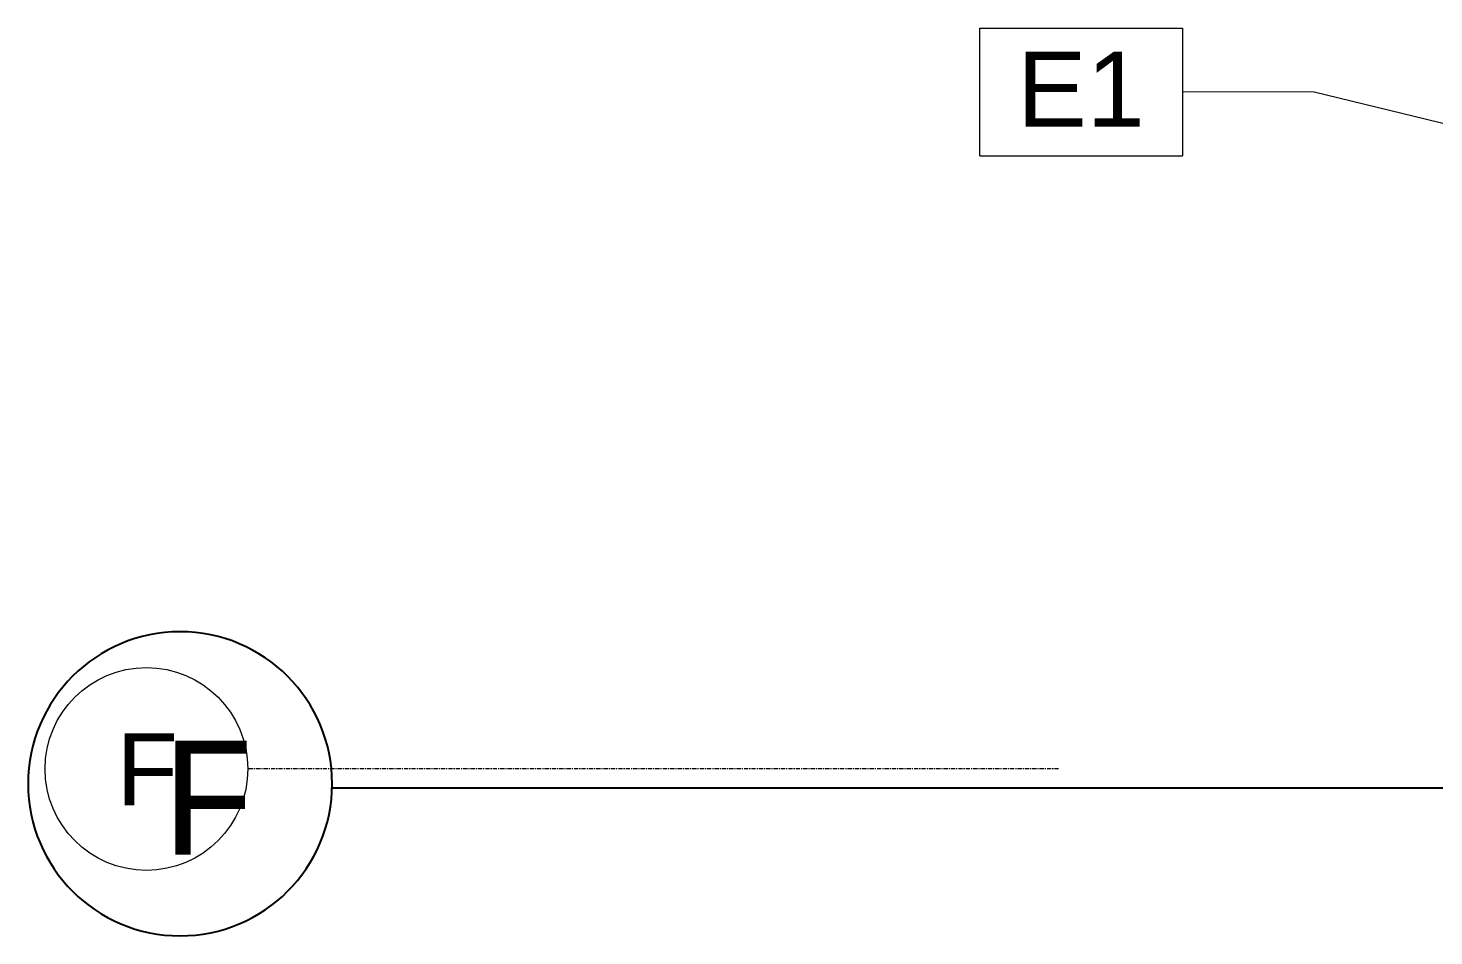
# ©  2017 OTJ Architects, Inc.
# Model space of a CAD drawing. Header units: inches. Extents: x 25273 to 28081, y 11840 to 13753.
# Drawn here: x 25328.9 to 25495.3, y 12106.1 to 12213.6 of the extents above; entities that cross this region are included whole.
import ezdxf
from ezdxf.xclip import XClip

# ---------------------------------------------------------------- set-up
doc = ezdxf.new("R2010")
doc.units = ezdxf.units.IN
doc.header["$MEASUREMENT"] = 0
doc.header["$XCLIPFRAME"] = 2
for name, pattern in [('L1$0$Plaza America BA02$0$DASHDOT', [1, 0.5, -0.25, 0, -0.25]), ('L1$0$SAG 02ATL Ste230PHII$0$CENTER2', [1.125, 0.75, -0.125, 0.125, -0.125]), ('X1$0$Grid Line 1_2_', [0.875, 0.5, -0.125, 0.125, -0.125])]:
    doc.linetypes.add(name, pattern=pattern)
doc.layers.add('L1$0$Plaza America BA02$0$14', color=5, linetype='L1$0$Plaza America BA02$0$DASHDOT')
doc.layers.add('L1$0$SAG 02ATL Ste230PHII$0$A-Column grid', color=252, linetype='L1$0$SAG 02ATL Ste230PHII$0$CENTER2')
for name, color, linetype, lineweight in [('X1$0$A-ANNO-KEYN', 231, 'Continuous', 9), ('X1$0$Plaza America_Tower 1_2nd Floor -REVIT_dwg', 8, 'Continuous', 9), ('X1$0$S-GRID', 1, 'Continuous', 9), ('X1$0$S-GRID-IDEN', 1, 'Continuous', 9)]:
    doc.layers.add(name, color=color, linetype=linetype, lineweight=lineweight)
doc.styles.add('L1$0$Plaza America BA02$0$MONOTXT', font='MONOTXT', dxfattribs={"height": 0.2})
doc.styles.add('X1$0$Arial', font='arial.ttf', dxfattribs={"height": 8.851796})
doc.styles.add('X1$0$Swis721 Lt BT', font='swissl.ttf', dxfattribs={"height": 8.514638})

# ---------------------------------------------------------------- blocks, each defined once
blk = doc.blocks.new('L1')
at = {"layer": 'L1$0$Plaza America BA02$0$14', "linetype": 'Continuous'}
blk.add_ellipse((25346.9, 12124.13), major_axis=(18, 0), ratio=0.99964, start_param=0, end_param=6.283175, dxfattribs=at)
at = {"layer": 'L1$0$SAG 02ATL Ste230PHII$0$A-Column grid', "linetype": 'Continuous'}
blk.add_line((25364.9, 12123.67), (25627.43, 12123.67), dxfattribs=at)
at = {"layer": 'L1$0$Plaza America BA02$0$14', "linetype": 'Continuous', "style": 'L1$0$Plaza America BA02$0$MONOTXT', "width": 1.000361}
blk.add_text('F', height=13.49, dxfattribs=at).set_placement((25344.48, 12115.75))
blk = doc.blocks.new('X1$0$Grid - Grid Head - Circle-50561-FIRST FLOOR POWER _ SIGNAL')
at = {"layer": 'X1$0$S-GRID-IDEN'}
blk.add_circle((0, 0), 0.125, dxfattribs=at)
blk = doc.blocks.new('X1$0$Keynote Tag - Keynote Number - Boxed-135510-FIRST FLOOR POWER _ SIGNAL')
at = {"layer": 'X1$0$A-ANNO-KEYN'}
for p, q in [((-0.125, -0.0792), (-0.125, 0.0781)), ((-0.125, 0.0781), (0.125, 0.0781)), ((0.125, 0.0781), (0.125, -0.0792)), ((-0.125, -0.0792), (0.125, -0.0792))]:
    blk.add_line(p, q, dxfattribs=at)
blk = doc.blocks.new('X1')
at = {"layer": 'X1$0$A-ANNO-KEYN'}
for p, q in [((25481.15, 12205.99), (25465.57, 12206.01)), ((25588.8, 12179.71), (25481.15, 12205.99))]:
    blk.add_line(p, q, dxfattribs=at)
at = {"layer": 'X1$0$S-GRID', "linetype": 'X1$0$Grid Line 1_2_'}
blk.add_line((25450.91, 12125.89), (25354.91, 12125.89), dxfattribs=at)
at = {"layer": 'X1$0$A-ANNO-KEYN', "xscale": 95.99999999999994, "yscale": 95.99999999999994, "zscale": 95.99999999999994}
blk.add_blockref('X1$0$Keynote Tag - Keynote Number - Boxed-135510-FIRST FLOOR POWER _ SIGNAL', (25453.57, 12206.06), dxfattribs=at)
at = {"layer": 'X1$0$Plaza America_Tower 1_2nd Floor -REVIT_dwg'}
ref = blk.add_blockref('L1', (0, 0), dxfattribs=at)
XClip(ref).set_block_clipping_path([(25272.8646056985, 11839.529198946), (28080.6732038753, 13753.216736761)])
at = {"layer": 'X1$0$S-GRID-IDEN', "xscale": 95.99999999999994, "yscale": 95.99999999999994, "zscale": 95.99999999999994, "rotation": 90}
blk.add_blockref('X1$0$Grid - Grid Head - Circle-50561-FIRST FLOOR POWER _ SIGNAL', (25342.91, 12125.89), dxfattribs=at)
at = {"layer": 'X1$0$A-ANNO-KEYN', "insert": (25453.54, 12210.77), "char_height": 8.852, "width": 18.036, "attachment_point": 2, "line_spacing_factor": 0.938532, "style": 'X1$0$Arial', "bg_fill": 3, "box_fill_scale": 1.25, "bg_fill_color": 0, "bg_fill_transparency": 0}
blk.add_mtext('E1', dxfattribs=at)
at = {"layer": 'X1$0$S-GRID-IDEN', "insert": (25343.01, 12130.11), "char_height": 8.51, "width": 8.1, "attachment_point": 2, "line_spacing_factor": 1.00667, "style": 'X1$0$Swis721 Lt BT', "bg_fill": 3, "box_fill_scale": 1.25, "bg_fill_color": 0, "bg_fill_transparency": 0}
blk.add_mtext('F', dxfattribs=at)

msp = doc.modelspace()

# ---------------------------------------------------------------- block references
at = {"lineweight": 5}
msp.add_blockref('X1', (0, 0), dxfattribs=at)

doc.saveas('drawing.dxf')
